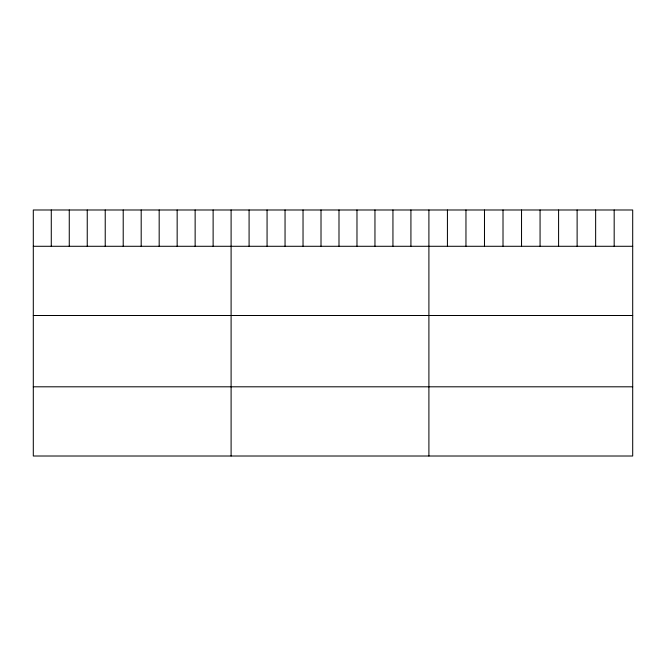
<?xml version="1.0" encoding="UTF-8"?>
<svg xmlns="http://www.w3.org/2000/svg" width="666" height="666" viewBox="0 0 666 666"><rect width="100%" height="100%" fill="white"/><g stroke="black" fill="none" stroke-linecap="round" stroke-linejoin="round"><path stroke-width="1" d="M632.7 246.287L632.7 456.01L33.3 456.01L33.3 209.99L632.7 209.99L632.7 246.287L33.3 246.287M33.3 315.501L632.7 315.501M33.3 386.804L632.7 386.804M614.177 209.99L614.177 246.287M595.645 209.99L595.645 246.287M577.122 209.99L577.122 246.287M558.591 209.99L558.591 246.287M540.068 209.99L540.068 246.287M521.536 209.99L521.536 246.287M503.013 209.99L503.013 246.287M484.482 209.99L484.482 246.287M465.959 209.99L465.959 246.287M447.427 209.99L447.427 246.287M428.904 209.99L428.904 456.01M410.922 209.99L410.922 246.287M392.94 209.99L392.94 246.287M374.958 209.99L374.958 246.287M356.976 209.99L356.976 246.287M338.994 209.99L338.994 246.287M321.012 209.99L321.012 246.287M303.03 209.99L303.03 246.287M285.048 209.99L285.048 246.287M267.066 209.99L267.066 246.287M249.084 209.99L249.084 246.287M231.102 209.99L231.102 456.01M213.12 209.99L213.12 246.287M195.138 209.99L195.138 246.287M177.156 209.99L177.156 246.287M159.174 209.99L159.174 246.287M141.192 209.99L141.192 246.287M123.21 209.99L123.21 246.287M105.228 209.99L105.228 246.287M87.246 209.99L87.246 246.287M69.264 209.99L69.264 246.287M51.282 209.99L51.282 246.287"/></g></svg>
